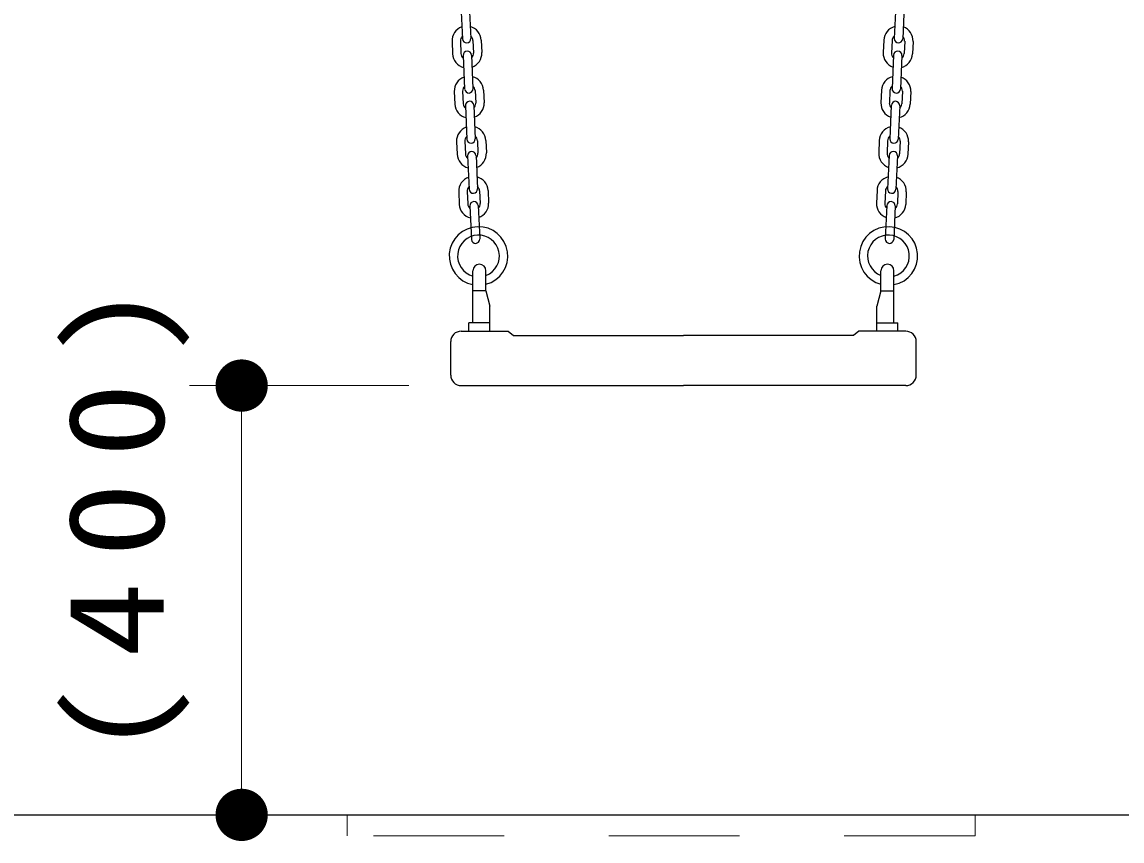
# Model space of a CAD drawing. Units: millimetres on the paper, scale 1:50. Extents: x -365 to 0, y -19 to 257.
# Drawn here: x -299.68 to -278.65, y 79.14 to 94.81 of the extents above; entities that cross this region are included whole.
import ezdxf

# ---------------------------------------------------------------- set-up
doc = ezdxf.new("R2010")
doc.units = ezdxf.units.MM
doc.linetypes.add('USER1', pattern=[4.5, 2.5, -2])
doc.layers.add('LY_1', color=7, linetype='Continuous', lineweight=25)
doc.styles.add('ＭＳ ゴシック', font='')
doc.styles.get('ＭＳ ゴシック').set_extended_font_data('MS Gothic')

# ---------------------------------------------------------------- blocks, each defined once
blk = doc.blocks.new('filled_dot')
at = {"color": 0, "linetype": 'Continuous', "lineweight": -2, "const_width": 1.25}
blk.add_lwpolyline([(-0.625, 0, 1), (0.625, 0, 1)], format="xyb", close=True, dxfattribs=at)

msp = doc.modelspace()

# ---------------------------------------------------------------- linework, layer by layer
at = {"layer": 'LY_1'}
for p, q in [((-291.291, 95.121), (-291.262, 94.482)), ((-291.131, 95.128), (-291.102, 94.489)), ((-282.977, 95.128), (-283.005, 94.489)), ((-282.817, 95.121), (-282.845, 94.482)), ((-291.46, 94.433), (-291.45, 94.193)), ((-291.3, 94.44), (-291.29, 94.2)), ((-291.061, 94.451), (-291.05, 94.211)), ((-290.901, 94.458), (-290.89, 94.218)), ((-283.207, 94.458), (-283.217, 94.218)), ((-283.047, 94.451), (-283.058, 94.211)), ((-282.807, 94.44), (-282.818, 94.2)), ((-282.647, 94.433), (-282.658, 94.193)), ((-291.248, 94.162), (-291.219, 93.523)), ((-291.088, 94.169), (-291.06, 93.53)), ((-283.019, 94.169), (-283.048, 93.53)), ((-282.86, 94.162), (-282.888, 93.523)), ((-291.417, 93.474), (-291.407, 93.234)), ((-291.258, 93.481), (-291.247, 93.241)), ((-291.018, 93.492), (-291.007, 93.252)), ((-290.858, 93.499), (-290.847, 93.259)), ((-283.25, 93.499), (-283.26, 93.259)), ((-283.09, 93.492), (-283.1, 93.252)), ((-282.85, 93.481), (-282.861, 93.241)), ((-282.69, 93.474), (-282.701, 93.234)), ((-291.205, 93.203), (-291.177, 92.564)), ((-291.045, 93.21), (-291.017, 92.571)), ((-283.062, 93.21), (-283.091, 92.571)), ((-282.902, 93.203), (-282.931, 92.564)), ((-290.975, 92.533), (-290.964, 92.293)), ((-290.815, 92.54), (-290.804, 92.3)), ((-283.292, 92.54), (-283.303, 92.3)), ((-283.133, 92.533), (-283.143, 92.293)), ((-291.375, 92.515), (-291.364, 92.275)), ((-291.215, 92.522), (-291.204, 92.282)), ((-282.893, 92.522), (-282.904, 92.282)), ((-282.733, 92.515), (-282.744, 92.275)), ((-291.162, 92.244), (-291.134, 91.605)), ((-291.002, 92.251), (-290.974, 91.612)), ((-283.105, 92.251), (-283.134, 91.612)), ((-282.945, 92.244), (-282.974, 91.605)), ((-291.332, 91.556), (-291.321, 91.316)), ((-291.172, 91.563), (-291.161, 91.323)), ((-290.932, 91.574), (-290.921, 91.334)), ((-290.772, 91.581), (-290.762, 91.341)), ((-283.335, 91.581), (-283.346, 91.341)), ((-283.175, 91.574), (-283.186, 91.334)), ((-282.936, 91.563), (-282.946, 91.323)), ((-282.776, 91.556), (-282.787, 91.316)), ((-291.119, 91.285), (-291.091, 90.646)), ((-290.96, 91.292), (-290.931, 90.653)), ((-283.148, 91.292), (-283.177, 90.653)), ((-282.988, 91.285), (-283.017, 90.646)), ((-291.061, 89.049), (-291.061, 90.044)), ((-290.811, 89.664), (-290.811, 90.044)), ((-283.261, 89.664), (-283.261, 90.044)), ((-283.011, 89.049), (-283.011, 90.044)), ((-290.811, 89.664), (-291.061, 89.664)), ((-290.811, 89.664), (-290.736, 89.369)), ((-283.261, 89.664), (-283.336, 89.369)), ((-283.261, 89.664), (-283.011, 89.664)), ((-290.736, 88.889), (-290.736, 89.369)), ((-283.336, 88.889), (-283.336, 89.369)), ((-290.736, 89.049), (-291.136, 89.049)), ((-291.136, 88.889), (-291.136, 89.049)), ((-283.336, 89.049), (-282.936, 89.049)), ((-282.936, 88.889), (-282.936, 89.049)), ((-291.286, 88.889), (-290.386, 88.889)), ((-290.386, 88.889), (-290.286, 88.809)), ((-290.286, 88.809), (-287.036, 88.809)), ((-283.786, 88.809), (-287.036, 88.809)), ((-283.686, 88.889), (-283.786, 88.809)), ((-282.786, 88.889), (-283.686, 88.889)), ((-291.486, 88.049), (-291.486, 88.689)), ((-282.586, 88.049), (-282.586, 88.689)), ((-291.286, 87.849), (-287.036, 87.849)), ((-282.786, 87.849), (-287.036, 87.849)), ((-338.948, 79.635), (-257.623, 79.635))]:
    msp.add_line(p, q, dxfattribs=at)
at = {"layer": 'LY_1', "lineweight": 13}
for p, q in [((-292.286, 87.849), (-296.482, 87.849)), ((-295.482, 79.635), (-295.482, 87.849))]:
    msp.add_line(p, q, dxfattribs=at)
at = {"layer": 'LY_1', "linetype": 'USER1', "lineweight": 13}
for p, q in [((-293.462, 79.235), (-293.462, 79.635)), ((-281.462, 79.235), (-281.462, 79.635)), ((-281.462, 79.235), (-293.462, 79.235))]:
    msp.add_line(p, q, dxfattribs=at)
at = {"layer": 'LY_1'}
for centre, radius, start, end in [((-291.181, 94.445), 0.28, 109.1603, 182.5587), ((-291.181, 94.445), 0.28, 2.5587, 75.9571), ((-282.927, 94.445), 0.28, 104.0429, 177.4413), ((-282.927, 94.445), 0.28, 357.4413, 70.8397), ((-291.181, 94.445), 0.12, 134.369, 182.5587), ((-291.182, 94.485), 0.08, 182.5587, 2.5587), ((-291.181, 94.445), 0.12, 2.5587, 50.7484), ((-282.927, 94.445), 0.12, 129.2516, 177.4413), ((-282.925, 94.485), 0.08, 177.4413, 357.4413), ((-282.927, 94.445), 0.12, 357.4413, 45.631), ((-291.168, 94.166), 0.08, 2.5587, 182.5587), ((-291.17, 94.206), 0.12, 314.369, 2.5587), ((-291.17, 94.206), 0.28, 289.1603, 2.5587), ((-282.938, 94.206), 0.28, 177.4413, 250.8398), ((-282.938, 94.206), 0.12, 177.4413, 225.631), ((-282.939, 94.166), 0.08, 357.4413, 177.4413), ((-291.17, 94.206), 0.28, 182.5587, 255.9572), ((-291.17, 94.206), 0.12, 182.5587, 230.7484), ((-282.938, 94.206), 0.28, 284.0428, 357.4413), ((-282.938, 94.206), 0.12, 309.2516, 357.4413), ((-291.138, 93.486), 0.28, 109.1603, 182.5587), ((-291.138, 93.486), 0.28, 2.5587, 75.9571), ((-282.97, 93.486), 0.28, 104.0429, 177.4413), ((-282.97, 93.486), 0.28, 357.4413, 70.8397), ((-291.138, 93.486), 0.12, 134.369, 182.5587), ((-291.139, 93.526), 0.08, 182.5587, 2.5587), ((-291.138, 93.486), 0.12, 2.5587, 50.7484), ((-282.97, 93.486), 0.12, 129.2516, 177.4413), ((-282.968, 93.526), 0.08, 177.4413, 357.4413), ((-282.97, 93.486), 0.12, 357.4413, 45.631), ((-291.127, 93.247), 0.28, 182.5587, 255.9572), ((-291.127, 93.247), 0.12, 182.5587, 230.7484), ((-291.125, 93.207), 0.08, 2.5587, 182.5587), ((-291.127, 93.247), 0.12, 314.369, 2.5587), ((-291.127, 93.247), 0.28, 289.1603, 2.5587), ((-282.981, 93.247), 0.28, 177.4413, 250.8398), ((-282.981, 93.247), 0.12, 177.4413, 225.631), ((-282.982, 93.207), 0.08, 357.4413, 177.4413), ((-282.981, 93.247), 0.28, 284.0428, 357.4413), ((-282.981, 93.247), 0.12, 309.2516, 357.4413), ((-291.095, 92.527), 0.28, 109.1603, 182.5587), ((-291.095, 92.527), 0.28, 2.5587, 75.9571), ((-283.013, 92.527), 0.28, 104.0429, 177.4413), ((-283.013, 92.527), 0.28, 357.4413, 70.8397), ((-291.095, 92.527), 0.12, 134.369, 182.5587), ((-291.097, 92.567), 0.08, 182.5587, 2.5587), ((-291.095, 92.527), 0.12, 2.5587, 50.7484), ((-283.013, 92.527), 0.12, 129.2516, 177.4413), ((-283.011, 92.567), 0.08, 177.4413, 357.4413), ((-283.013, 92.527), 0.12, 357.4413, 45.631), ((-291.082, 92.248), 0.08, 2.5587, 182.5587), ((-283.025, 92.248), 0.08, 357.4413, 177.4413), ((-291.084, 92.287), 0.28, 182.5587, 255.9572), ((-291.084, 92.287), 0.12, 182.5587, 230.7484), ((-291.084, 92.287), 0.12, 314.369, 2.5587), ((-291.084, 92.287), 0.28, 289.1603, 2.5587), ((-283.023, 92.287), 0.28, 177.4413, 250.8398), ((-283.023, 92.287), 0.12, 177.4413, 225.631), ((-283.023, 92.287), 0.28, 284.0428, 357.4413), ((-283.023, 92.287), 0.12, 309.2516, 357.4413), ((-291.052, 91.568), 0.28, 109.1603, 182.5587), ((-291.052, 91.568), 0.28, 2.5587, 75.9571), ((-283.056, 91.568), 0.28, 104.0429, 177.4413), ((-283.056, 91.568), 0.28, 357.4413, 70.8397), ((-291.052, 91.568), 0.12, 134.369, 182.5587), ((-291.054, 91.608), 0.08, 182.5587, 2.5587), ((-291.052, 91.568), 0.12, 2.5587, 50.7484), ((-283.056, 91.568), 0.12, 129.2516, 177.4413), ((-283.054, 91.608), 0.08, 177.4413, 357.4413), ((-283.056, 91.568), 0.12, 357.4413, 45.631), ((-291.041, 91.328), 0.28, 182.5587, 255.9572), ((-291.041, 91.328), 0.12, 182.5587, 230.7484), ((-291.039, 91.288), 0.08, 2.5587, 182.5587), ((-291.041, 91.328), 0.12, 314.369, 2.5587), ((-291.041, 91.328), 0.28, 289.1603, 2.5587), ((-283.066, 91.328), 0.28, 177.4413, 250.8398), ((-283.066, 91.328), 0.12, 177.4413, 225.631), ((-283.068, 91.288), 0.08, 357.4413, 177.4413), ((-283.066, 91.328), 0.28, 284.0428, 357.4413), ((-283.066, 91.328), 0.12, 309.2516, 357.4413), ((-290.954, 90.329), 0.56, 284.7913, 258.9813), ((-283.118, 90.329), 0.56, 281.0187, 255.2087), ((-290.954, 90.329), 0.4, 290.9418, 254.4796), ((-291.011, 90.649), 0.08, 182.5587, 2.5587), ((-283.118, 90.329), 0.4, 285.5204, 249.0583), ((-283.097, 90.649), 0.08, 177.4413, 357.4413), ((-290.936, 90.044), 0.125, 0, 180), ((-283.136, 90.044), 0.125, 0, 180), ((-291.286, 88.689), 0.2, 90, 180), ((-282.786, 88.689), 0.2, 0, 90), ((-291.286, 88.049), 0.2, 180, 270), ((-282.786, 88.049), 0.2, 270, 0)]:
    msp.add_arc(centre, radius, start, end, dxfattribs=at)

# ---------------------------------------------------------------- block references
at = {"layer": 'LY_1', "lineweight": 13, "xscale": 0.4, "yscale": 0.4}
for p, rotation in [((-295.482, 87.849), 270), ((-295.482, 79.635), 90)]:
    msp.add_blockref('filled_dot', p, dxfattribs=dict(at, rotation=rotation))

# ---------------------------------------------------------------- texts
at = {"layer": 'LY_1', "insert": (-296.482, 85.515), "char_height": 1.833, "attachment_point": 8, "rotation": 90, "style": 'ＭＳ ゴシック'}
msp.add_mtext('\\T1.33;\\W1.15;(400)', dxfattribs=at)

doc.saveas('drawing.dxf')
